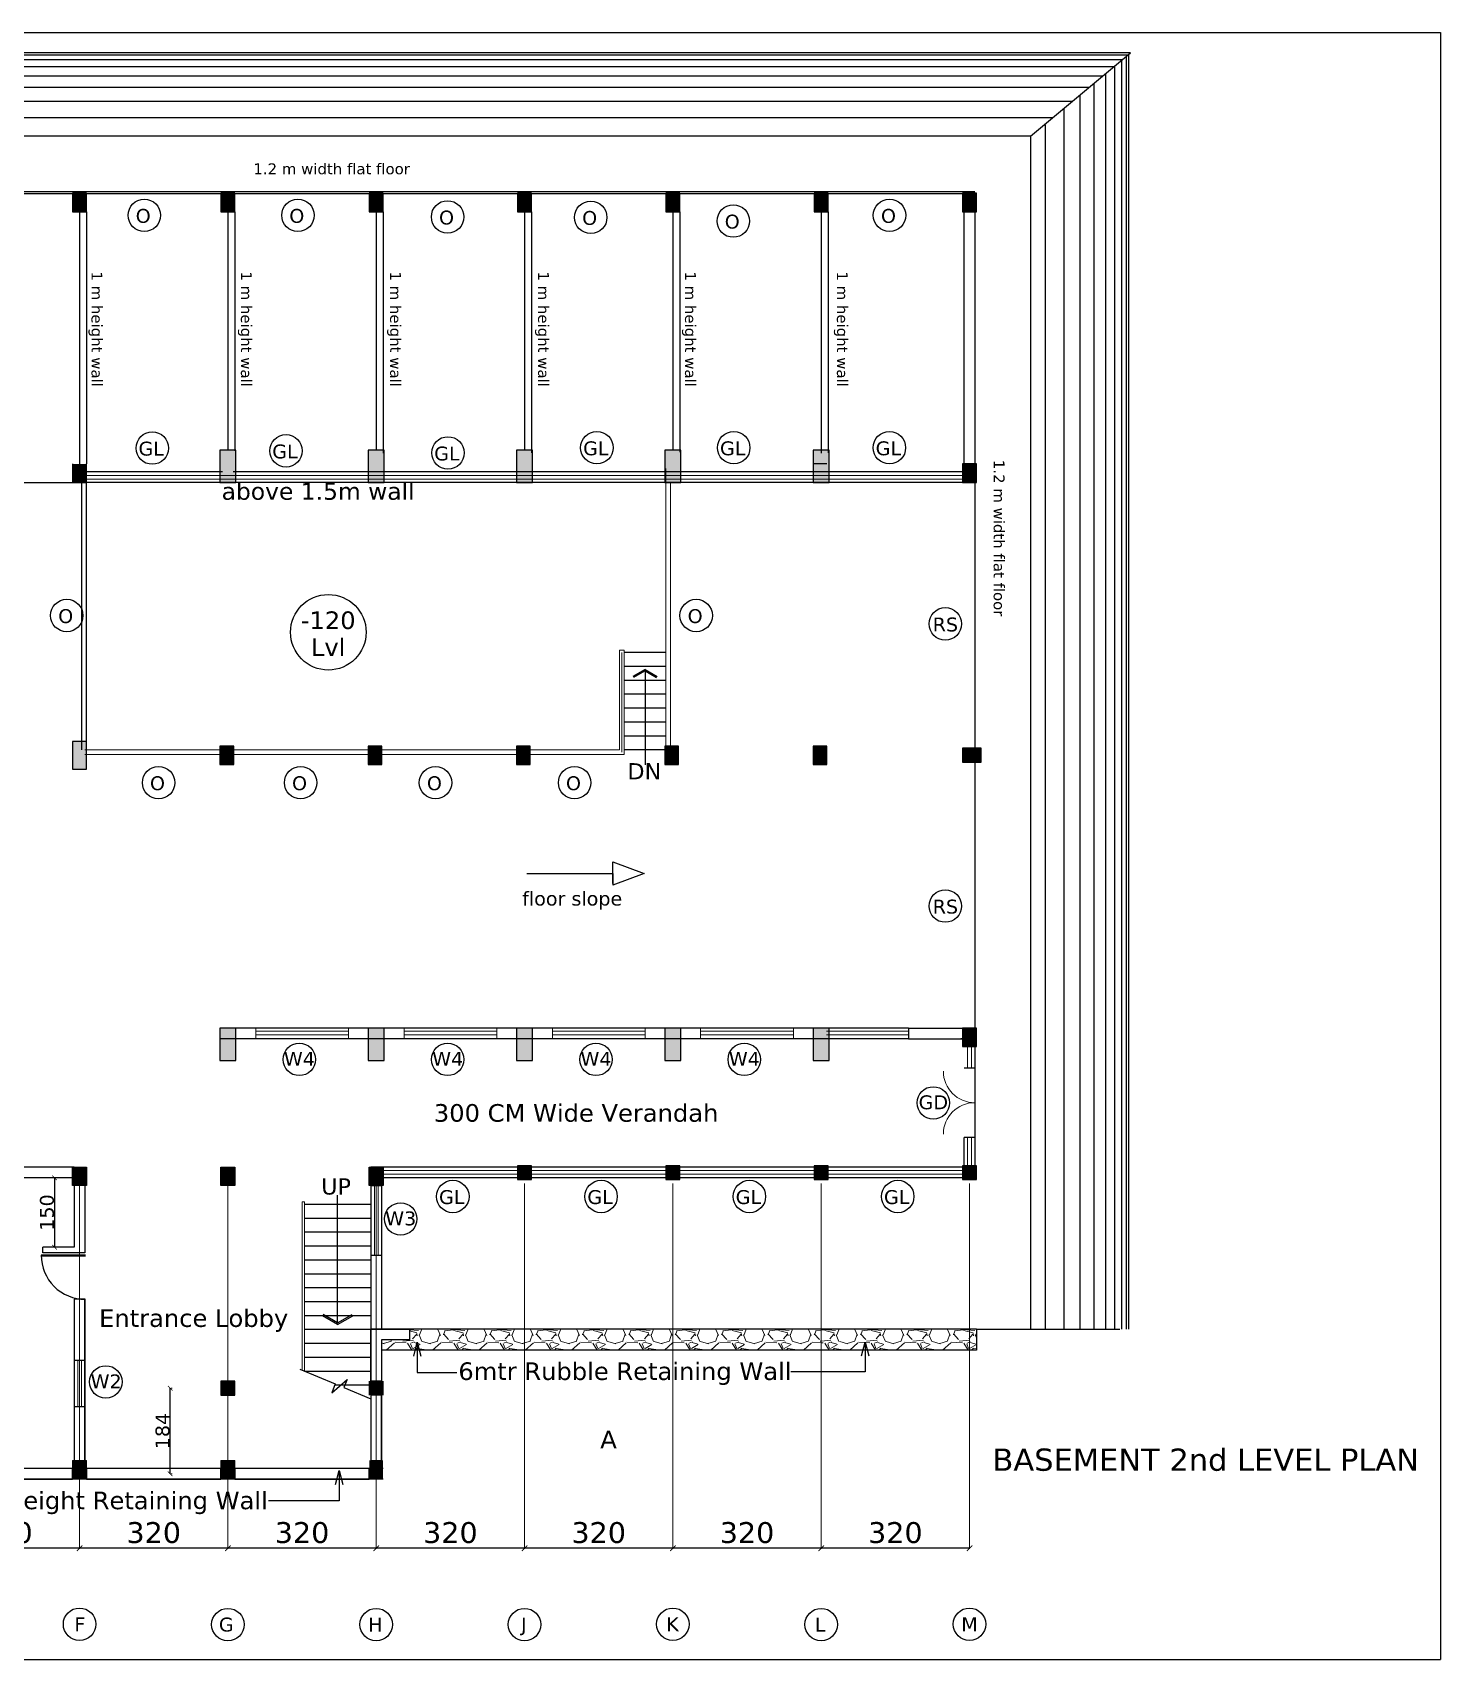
# Model space of a CAD drawing. Header units: millimetres. Extents: x 360755 to 379544, y -205643 to -201628.
# Drawn here: x 363326 to 366364, y -205439 to -201929 of the extents above; entities that cross this region are included whole.
import ezdxf
from ezdxf.enums import TextEntityAlignment as Align

# ---------------------------------------------------------------- set-up
doc = ezdxf.new("R2010")
doc.units = ezdxf.units.MM
doc.header["$LTSCALE"] = 2
doc.header["$MEASUREMENT"] = 0
doc.header["$PDMODE"] = 34
doc.linetypes.add('HIDDEN', pattern=[0.375, 0.25, -0.125])
for name, color, linetype in [('COLS', 2, 'Continuous'), ('door', 241, 'Continuous'), ('DOOR N WINDOWS', 15, 'Continuous'), ('p col', 103, 'Continuous'), ('p door', 23, 'Continuous'), ('p wall', 43, 'Continuous'), ('TEXT', 7, 'Continuous'), ('trees', 3, 'Continuous'), ('Wall', 43, 'Continuous')]:
    doc.layers.add(name, color=color, linetype=linetype)
doc.layers.add('h ra', color=223, linetype='Continuous', lineweight=9)
doc.layers.add('hatch', color=253, linetype='Continuous', lineweight=9)
doc.styles.add('ERNATFORDIM', font='verdana.ttf')
doc.styles.add('p1', font='verdana.ttf', dxfattribs={"height": 30})
doc.styles.add('S 40', font='verdana.ttf', dxfattribs={"height": 40})
doc.styles.add('S 45', font='verdana.ttf', dxfattribs={"height": 45})
doc.styles.add('ver25', font='verdana.ttf', dxfattribs={"height": 25})
doc.dimstyles.new('S 40', dxfattribs={"dimtxt": 35, "dimasz": 12, "dimexe": 1.25, "dimexo": 0.625, "dimgap": 10, "dimtad": 1, "dimdec": 0, "dimtxsty": 'S 40', "dimblk": 'ARCHTICK', "dimcen": 2.5, "dimclrd": 96, "dimclre": 128, "dimclrt": 96, "dimadec": 0, "dimazin": 0, "dimtfac": 1, "dimtdec": 0, "dimtmove": 1, "dimatfit": 3, "dimldrblk": 'OPEN30', "dimfxl": 1, "dimlwe": 5, "dimarcsym": 0})
doc.dimstyles.get("Standard").update_dxf_attribs({"dimtxt": 0.18, "dimasz": 0.18, "dimexe": 0.18, "dimexo": 0.0625, "dimgap": 0.09, "dimtad": 0, "dimtih": 1, "dimtoh": 1, "dimdec": 4, "dimzin": 0, "dimdsep": 46, "dimtxsty": 'Standard', "dimcen": 0.09, "dimadec": 0, "dimazin": 0, "dimtfac": 1, "dimtdec": 4, "dimtofl": 0, "dimtmove": 0, "dimatfit": 3, "dimfxl": 1, "dimtolj": 1, "dimtzin": 0, "dimarcsym": 0})
pattern_1 = [(228.0128, (-63244.0254, -47739.9775), (-799.99982322, -900.00013416), [13.4536, -1331.9088]), (184.9697, (-63253.0254, -47749.9775), (1200.00010515, 99.9991307), [23.0868, -2285.5925]), (132.5104, (-63276.0254, -47751.9775), (999.999071835, -1100.00086739), [16.2788, -1611.6032]), (267.2737, (-63315.0254, -47776.9775), (99.999601773, 2000.000029497), [21.0238, -2081.3558]), (292.8337, (-63316.0254, -47797.9775), (-500.000990544, 1199.99964118), [20.6155, -2040.9373]), (357.2737, (-63308.0254, -47816.9775), (-2000.000029497, 99.999601773), [21.0238, -2081.3558]), (37.6942, (-63287.0254, -47817.9775), (-1300.000734562, -999.999040516), [27.8029, -2752.4849]), (72.2553, (-63265.0254, -47800.9775), (700.00107627, 2199.999623124), [26.2488, -2598.6321]), (121.4296, (-63257.0254, -47775.9775), (-800.00082342, 1299.99950365), [21.095, -2088.4073]), (175.2364, (-63268.0254, -47757.9775), (1100.00009463, -99.99915327), [24.0832, -1180.0763]), (222.3974, (-63292.0254, -47755.9775), (-1200.000735107, -1099.999208201), [31.1448, -3083.3375]), (138.8141, (-63216.025, -47777.9775), (-700.00029468, 599.99973133), [10.6301, -1052.3844]), (171.4692, (-63224.0254, -47770.9775), (1299.99982848, -200.000791004), [20.2237, -2002.1511]), (225, (-63244.025, -47767.98), (-1e-14, -100.000031), [14.1421, -127.2792]), (203.1986, (-63251.025, -47755.978), (499.99997307, 200.00013253), [7.6158, -753.9615]), (291.8014, (-63258.025, -47758.978), (-99.99999105, 300.0000273), [10.7703, -527.7462]), (30.9638, (-63254.025, -47768.978), (299.9998022, 200.00024835), [17.4929, -565.6023]), (161.5651, (-63239.025, -47759.978), (200.0000435, -99.9998403), [12.6491, -303.5787]), (16.3895, (-63316.0254, -47758.9775), (1000.00021984, 299.99927098), [17.72, -1754.2845]), (70.3462, (-63299.0254, -47753.9775), (-399.99952474, -1100.00021356), [14.8661, -1471.7408]), (293.1986, (-63239.025, -47739.978), (-200.00013253, 499.99997307), [15.2315, -746.3458]), (343.6105, (-63233.0254, -47753.9775), (-1000.00021984, 299.99927098), [17.72, -1754.2845]), (339.444, (-63316.025, -47820.978), (-500.00018445, 199.99959964), [17.088, -837.3124]), (294.7751, (-63300.0254, -47826.9775), (-499.99921892, 1100.00034218), [14.3178, -1417.4643]), (66.8014, (-63238.025, -47839.978), (200.00013253, 499.99997307), [15.2315, -746.3458]), (17.354, (-63232.0254, -47825.9775), (-1300.00020191, -399.999450226), [16.7631, -1659.5424]), (69.444, (-63287.025, -47839.978), (-199.99959964, -500.00018445), [8.544, -845.8564]), (101.3099, (-63244.025, -47839.978), (-99.9997632, 400.0000752), [5.099, -504.8029]), (165.9638, (-63245.025, -47834.978), (300.0000546, -99.9998057), [20.6155, -391.695]), (186.009, (-63265.0254, -47829.9775), (999.99997509, 99.99993175), [19.105, -1891.3923]), (303.6901, (-63254.025, -47777.978), (-100.0001335, 199.9999558), [14.4222, -346.1329]), (353.1572, (-63246.0254, -47789.9775), (1699.999936548, -200.000799792), [25.1794, -2492.7563]), (60.9454, (-63221.025, -47792.978), (-400.00000272, -700.00003846), [10.2956, -1019.2674]), (90, (-63216.03, -47783.98), (-100, 100), [6, -94]), (120.2564, (-63267.0254, -47826.9775), (399.99948868, -700.00024559), [13.8924, -1375.352]), (48.0128, (-63274.0254, -47814.9775), (799.99982322, 900.00013416), [26.9072, -1318.4552]), (0, (-63256.03, -47794.98), (100, 100), [26, -74]), (325.3048, (-63230.0254, -47794.9775), (-999.9994259, 700.00086096), [15.8114, -1565.3274]), (254.0546, (-63217.025, -47803.978), (-99.99998893, -400.00001267), [14.5602, -713.4508]), (207.646, (-63221.0254, -47817.9775), (-1899.999580718, -1000.000771317), [23.7065, -2346.9474]), (175.4261, (-63242.0254, -47828.9775), (-1300.00005583, 99.999480116), [25.0799, -2482.9074])]

# ---------------------------------------------------------------- blocks, each defined once
blk = doc.blocks.new('_ArchTick')
at = {"layer": 'p col', "color": 0, "const_width": 0.15}
blk.add_lwpolyline([(-0.5, -0.5), (0.5, 0.5)], dxfattribs=at)
blk = doc.blocks.new('*D939')
at = {"layer": 'Defpoints', "color": 0}
for p in [(365027.9, -204411.8), (365347.9, -204411.8), (365027.9, -205199.2)]:
    blk.add_point(p, dxfattribs=at)
at = {"layer": 'Wall', "color": 128, "lineweight": 5}
for p, q in [((365027.9, -204412.5), (365027.9, -205200.4)), ((365347.9, -204412.5), (365347.9, -205200.4))]:
    blk.add_line(p, q, dxfattribs=at)
at = {"layer": 'Wall', "color": 96, "lineweight": -2}
blk.add_line((365347.9, -205199.2), (365027.9, -205199.2), dxfattribs=at)
at = {"layer": 'Wall', "color": 96, "lineweight": -2, "xscale": 12, "yscale": 12, "zscale": 12, "rotation": 180}
blk.add_blockref('_ArchTick', (365027.9, -205199.2), dxfattribs=at)
at = {"layer": 'Wall', "color": 96, "lineweight": -2, "xscale": 12, "yscale": 12, "zscale": 12}
blk.add_blockref('_ArchTick', (365347.9, -205199.2), dxfattribs=at)
at = {"layer": 'Wall', "color": 96, "insert": (365187.9, -205165.7), "char_height": 45, "attachment_point": 5, "style": 'S 45'}
blk.add_mtext('320', dxfattribs=at)
blk = doc.blocks.new('_Open30')
at = {"color": 0, "linetype": 'ByBlock', "lineweight": -2}
for p, q in [((-1, 0.27), (0, 0)), ((0, 0), (-1, -0.27)), ((0, 0), (-1, 0))]:
    blk.add_line(p, q, dxfattribs=at)
blk = doc.blocks.new('*D940')
at = {"layer": 'Defpoints', "color": 0}
for p in [(364707.9, -204411.8), (365027.9, -204411.8), (364707.9, -205199.2)]:
    blk.add_point(p, dxfattribs=at)
at = {"layer": 'Wall', "color": 128, "lineweight": 5}
for p, q in [((364707.9, -204412.5), (364707.9, -205200.4)), ((365027.9, -204412.5), (365027.9, -205200.4))]:
    blk.add_line(p, q, dxfattribs=at)
at = {"layer": 'Wall', "color": 96, "lineweight": -2}
blk.add_line((365027.9, -205199.2), (364707.9, -205199.2), dxfattribs=at)
at = {"layer": 'Wall', "color": 96, "lineweight": -2, "xscale": 12, "yscale": 12, "zscale": 12, "rotation": 180}
blk.add_blockref('_ArchTick', (364707.9, -205199.2), dxfattribs=at)
at = {"layer": 'Wall', "color": 96, "lineweight": -2, "xscale": 12, "yscale": 12, "zscale": 12}
blk.add_blockref('_ArchTick', (365027.9, -205199.2), dxfattribs=at)
at = {"layer": 'Wall', "color": 96, "insert": (364867.9, -205165.7), "char_height": 45, "attachment_point": 5, "style": 'S 45'}
blk.add_mtext('320', dxfattribs=at)
blk = doc.blocks.new('*D941')
at = {"layer": 'Defpoints', "color": 0}
for p in [(364387.9, -204411.8), (364707.9, -204411.8), (364387.9, -205199.2)]:
    blk.add_point(p, dxfattribs=at)
at = {"layer": 'Wall', "color": 128, "lineweight": 5}
for p, q in [((364387.9, -204412.5), (364387.9, -205200.4)), ((364707.9, -204412.5), (364707.9, -205200.4))]:
    blk.add_line(p, q, dxfattribs=at)
at = {"layer": 'Wall', "color": 96, "lineweight": -2}
blk.add_line((364707.9, -205199.2), (364387.9, -205199.2), dxfattribs=at)
at = {"layer": 'Wall', "color": 96, "lineweight": -2, "xscale": 12, "yscale": 12, "zscale": 12, "rotation": 180}
blk.add_blockref('_ArchTick', (364387.9, -205199.2), dxfattribs=at)
at = {"layer": 'Wall', "color": 96, "lineweight": -2, "xscale": 12, "yscale": 12, "zscale": 12}
blk.add_blockref('_ArchTick', (364707.9, -205199.2), dxfattribs=at)
at = {"layer": 'Wall', "color": 96, "insert": (364547.9, -205165.7), "char_height": 45, "attachment_point": 5, "style": 'S 45'}
blk.add_mtext('320', dxfattribs=at)
blk = doc.blocks.new('*D942')
at = {"layer": 'Defpoints', "color": 0}
for p in [(364067.9, -204411.8), (364387.9, -204411.8), (364067.9, -205199.2)]:
    blk.add_point(p, dxfattribs=at)
at = {"layer": 'Wall', "color": 128, "lineweight": 5}
for p, q in [((364067.9, -204412.5), (364067.9, -205200.4)), ((364387.9, -204412.5), (364387.9, -205200.4))]:
    blk.add_line(p, q, dxfattribs=at)
at = {"layer": 'Wall', "color": 96, "lineweight": -2}
blk.add_line((364387.9, -205199.2), (364067.9, -205199.2), dxfattribs=at)
at = {"layer": 'Wall', "color": 96, "lineweight": -2, "xscale": 12, "yscale": 12, "zscale": 12, "rotation": 180}
blk.add_blockref('_ArchTick', (364067.9, -205199.2), dxfattribs=at)
at = {"layer": 'Wall', "color": 96, "lineweight": -2, "xscale": 12, "yscale": 12, "zscale": 12}
blk.add_blockref('_ArchTick', (364387.9, -205199.2), dxfattribs=at)
at = {"layer": 'Wall', "color": 96, "insert": (364227.9, -205165.7), "char_height": 45, "attachment_point": 5, "style": 'S 45'}
blk.add_mtext('320', dxfattribs=at)
blk = doc.blocks.new('*D943')
at = {"layer": 'Defpoints', "color": 0}
for p in [(363747.9, -204411.8), (364067.9, -204411.8), (363747.9, -205199.2)]:
    blk.add_point(p, dxfattribs=at)
at = {"layer": 'Wall', "color": 128, "lineweight": 5}
for p, q in [((363747.9, -204412.5), (363747.9, -205200.4)), ((364067.9, -204412.5), (364067.9, -205200.4))]:
    blk.add_line(p, q, dxfattribs=at)
at = {"layer": 'Wall', "color": 96, "lineweight": -2}
blk.add_line((364067.9, -205199.2), (363747.9, -205199.2), dxfattribs=at)
at = {"layer": 'Wall', "color": 96, "lineweight": -2, "xscale": 12, "yscale": 12, "zscale": 12, "rotation": 180}
blk.add_blockref('_ArchTick', (363747.9, -205199.2), dxfattribs=at)
at = {"layer": 'Wall', "color": 96, "lineweight": -2, "xscale": 12, "yscale": 12, "zscale": 12}
blk.add_blockref('_ArchTick', (364067.9, -205199.2), dxfattribs=at)
at = {"layer": 'Wall', "color": 96, "insert": (363907.9, -205165.7), "char_height": 45, "attachment_point": 5, "style": 'S 45'}
blk.add_mtext('320', dxfattribs=at)
blk = doc.blocks.new('*D944')
at = {"layer": 'Defpoints', "color": 0}
for p in [(363427.9, -204411.8), (363747.9, -204411.8), (363427.9, -205199.2)]:
    blk.add_point(p, dxfattribs=at)
at = {"layer": 'Wall', "color": 128, "lineweight": 5}
for p, q in [((363427.9, -204412.5), (363427.9, -205200.4)), ((363747.9, -204412.5), (363747.9, -205200.4))]:
    blk.add_line(p, q, dxfattribs=at)
at = {"layer": 'Wall', "color": 96, "lineweight": -2}
blk.add_line((363747.9, -205199.2), (363427.9, -205199.2), dxfattribs=at)
at = {"layer": 'Wall', "color": 96, "lineweight": -2, "xscale": 12, "yscale": 12, "zscale": 12, "rotation": 180}
blk.add_blockref('_ArchTick', (363427.9, -205199.2), dxfattribs=at)
at = {"layer": 'Wall', "color": 96, "lineweight": -2, "xscale": 12, "yscale": 12, "zscale": 12}
blk.add_blockref('_ArchTick', (363747.9, -205199.2), dxfattribs=at)
at = {"layer": 'Wall', "color": 96, "insert": (363587.9, -205165.7), "char_height": 45, "attachment_point": 5, "style": 'S 45'}
blk.add_mtext('320', dxfattribs=at)
blk = doc.blocks.new('*D945')
at = {"layer": 'Defpoints', "color": 0}
for p in [(363107.9, -204399.8), (363427.9, -204411.8), (363107.9, -205199.2)]:
    blk.add_point(p, dxfattribs=at)
at = {"layer": 'Wall', "color": 128, "lineweight": 5}
for p, q in [((363107.9, -204400.5), (363107.9, -205200.4)), ((363427.9, -204412.5), (363427.9, -205200.4))]:
    blk.add_line(p, q, dxfattribs=at)
at = {"layer": 'Wall', "color": 96, "lineweight": -2}
blk.add_line((363427.9, -205199.2), (363107.9, -205199.2), dxfattribs=at)
at = {"layer": 'Wall', "color": 96, "lineweight": -2, "xscale": 12, "yscale": 12, "zscale": 12, "rotation": 180}
blk.add_blockref('_ArchTick', (363107.9, -205199.2), dxfattribs=at)
at = {"layer": 'Wall', "color": 96, "lineweight": -2, "xscale": 12, "yscale": 12, "zscale": 12}
blk.add_blockref('_ArchTick', (363427.9, -205199.2), dxfattribs=at)
at = {"layer": 'Wall', "color": 96, "insert": (363267.9, -205165.7), "char_height": 45, "attachment_point": 5, "style": 'S 45'}
blk.add_mtext('320', dxfattribs=at)
blk = doc.blocks.new('*D951')
at = {"layer": 'Defpoints', "color": 0}
for p in [(363623.4, -204854), (363701.8, -204854), (363701.8, -205038.3)]:
    blk.add_point(p, dxfattribs=at)
at = {"layer": 'p wall', "color": 128, "linetype": 'HIDDEN', "lineweight": 5}
for p, q in [((363627.4, -204854), (363622.1, -204854)), ((363627.4, -205038.3), (363622.1, -205038.3))]:
    blk.add_line(p, q, dxfattribs=at)
at = {"layer": 'p wall', "color": 96, "lineweight": -2}
blk.add_line((363623.4, -205038.3), (363623.4, -204854), dxfattribs=at)
at = {"layer": 'p wall', "color": 96, "lineweight": -2, "xscale": 10, "yscale": 10, "zscale": 10}
for p, rotation in [((363623.4, -204854), 90), ((363623.4, -205038.3), 270)]:
    blk.add_blockref('_ArchTick', p, dxfattribs=dict(at, rotation=rotation))
at = {"layer": 'p wall', "color": 96, "insert": (363607.1, -204946.2), "char_height": 30, "attachment_point": 5, "rotation": 90, "style": 'p1'}
blk.add_mtext('184', dxfattribs=at)
blk = doc.blocks.new('*D952')
at = {"layer": 'Defpoints', "color": 0}
for p in [(363393.4, -204399.8), (363374, -204549.8), (363393.4, -204549.8)]:
    blk.add_point(p, dxfattribs=at)
at = {"layer": 'p wall', "color": 128, "linetype": 'HIDDEN', "lineweight": 5}
for p, q in [((363378, -204399.8), (363372.7, -204399.8)), ((363378, -204549.8), (363372.7, -204549.8))]:
    blk.add_line(p, q, dxfattribs=at)
at = {"layer": 'p wall', "color": 96, "lineweight": -2}
blk.add_line((363374, -204399.8), (363374, -204549.8), dxfattribs=at)
at = {"layer": 'p wall', "color": 96, "lineweight": -2, "xscale": 10, "yscale": 10, "zscale": 10}
for p, rotation in [((363374, -204399.8), 90), ((363374, -204549.8), 270)]:
    blk.add_blockref('_ArchTick', p, dxfattribs=dict(at, rotation=rotation))
at = {"layer": 'p wall', "color": 96, "insert": (363357.7, -204474.8), "char_height": 30, "attachment_point": 5, "rotation": 90, "style": 'p1'}
blk.add_mtext('150', dxfattribs=at)

msp = doc.modelspace()

# ---------------------------------------------------------------- hatches: boundary and pattern name
at = {"layer": 'hatch', "linetype": 'Continuous'}
for points in [[(363442.9, -202315.8), (363412.9, -202315.8), (363412.9, -202275.8), (363442.9, -202275.8)], [(363762.9, -202315.8), (363732.9, -202315.8), (363732.9, -202275.8), (363762.9, -202275.8)], [(364082.9, -202315.8), (364052.9, -202315.8), (364052.9, -202275.8), (364082.9, -202275.8)], [(364402.9, -202315.8), (364372.9, -202315.8), (364372.9, -202275.8), (364402.9, -202275.8)], [(364722.9, -202315.8), (364692.9, -202315.8), (364692.9, -202275.8), (364722.9, -202275.8)], [(365042.9, -202315.8), (365012.9, -202315.8), (365012.9, -202275.8), (365042.9, -202275.8)], [(365362.9, -202315.8), (365332.9, -202315.8), (365332.9, -202275.8), (365362.9, -202275.8)], [(363765.4, -202899.8), (363730.4, -202899.8), (363730.4, -202829.8), (363765.4, -202829.8)], [(364085.4, -202899.8), (364050.4, -202899.8), (364050.4, -202829.8), (364085.4, -202829.8)], [(364405.4, -202899.8), (364370.4, -202899.8), (364370.4, -202829.8), (364405.4, -202829.8)], [(364725.4, -202899.8), (364690.4, -202899.8), (364690.4, -202829.8), (364725.4, -202829.8)], [(365045.4, -202899.8), (365010.4, -202899.8), (365010.4, -202829.8), (365045.4, -202829.8)], [(363442.9, -202899.8), (363412.9, -202899.8), (363412.9, -202859.8), (363442.9, -202859.8)], [(365362.9, -202899.8), (365332.9, -202899.8), (365332.9, -202859.8), (365362.9, -202859.8)], [(363442.9, -203518.3), (363412.9, -203518.3), (363412.9, -203458.3), (363442.9, -203458.3)], [(363760.4, -203508.3), (363730.4, -203508.3), (363730.4, -203468.3), (363760.4, -203468.3)], [(364080.4, -203508.3), (364050.4, -203508.3), (364050.4, -203468.3), (364080.4, -203468.3)], [(364400.4, -203508.3), (364370.4, -203508.3), (364370.4, -203468.3), (364400.4, -203468.3)], [(364720.4, -203508.3), (364690.4, -203508.3), (364690.4, -203468.3), (364720.4, -203468.3)], [(365040.4, -203508.3), (365010.4, -203508.3), (365010.4, -203468.3), (365040.4, -203468.3)], [(365332.9, -203502.8), (365332.9, -203472.8), (365372.9, -203472.8), (365372.9, -203502.8)], [(363765.4, -204146.8), (363730.4, -204146.8), (363730.4, -204076.8), (363765.4, -204076.8)], [(364085.4, -204146.8), (364050.4, -204146.8), (364050.4, -204076.8), (364085.4, -204076.8)], [(364405.4, -204146.8), (364370.4, -204146.8), (364370.4, -204076.8), (364405.4, -204076.8)], [(364725.4, -204146.8), (364690.4, -204146.8), (364690.4, -204076.8), (364725.4, -204076.8)], [(365045.4, -204146.8), (365010.4, -204146.8), (365010.4, -204076.8), (365045.4, -204076.8)], [(365362.9, -204116.8), (365332.9, -204116.8), (365332.9, -204076.8), (365362.9, -204076.8)], [(363442.9, -204416.8), (363412.9, -204416.8), (363412.9, -204376.8), (363442.9, -204376.8)], [(363762.9, -204416.8), (363732.9, -204416.8), (363732.9, -204376.8), (363762.9, -204376.8)], [(364082.9, -204416.8), (364052.9, -204416.8), (364052.9, -204376.8), (364082.9, -204376.8)], [(364402.9, -204403.8), (364372.9, -204403.8), (364372.9, -204373.8), (364402.9, -204373.8)], [(364722.9, -204403.8), (364692.9, -204403.8), (364692.9, -204373.8), (364722.9, -204373.8)], [(365042.9, -204403.8), (365012.9, -204403.8), (365012.9, -204373.8), (365042.9, -204373.8)], [(365362.9, -204403.8), (365332.9, -204403.8), (365332.9, -204373.8), (365362.9, -204373.8)], [(363762.9, -204869), (363732.9, -204869), (363732.9, -204839), (363762.9, -204839)], [(364082.9, -204868.8), (364052.9, -204868.8), (364052.9, -204838.8), (364082.9, -204838.8)], [(363442.9, -205049.8), (363412.9, -205049.8), (363412.9, -205009.8), (363442.9, -205009.8)], [(363762.9, -205049.8), (363732.9, -205049.8), (363732.9, -205009.8), (363762.9, -205009.8)], [(364082.9, -205049.8), (364052.9, -205049.8), (364052.9, -205009.8), (364082.9, -205009.8)]]:
    msp.add_hatch(color=7, dxfattribs=at).paths.add_polyline_path(points)
at = {"layer": 'p wall', "lineweight": 9}
h = msp.add_hatch(dxfattribs=at)
h.set_pattern_fill('GRAVEL', scale=100, style=0)
h.set_pattern_definition(pattern_1)
h.paths.add_polyline_path([(364387.9, -204726.8), (364139.4, -204726.8), (364139.4, -204749.8), (364079.4, -204749.8), (364079.4, -204771.8), (364387.9, -204771.8)])
h = msp.add_hatch(dxfattribs=at)
h.set_pattern_fill('GRAVEL', scale=100, style=0)
h.set_pattern_definition(pattern_1)
h.paths.add_polyline_path([(364707.9, -204726.8), (364387.9, -204726.8), (364387.9, -204771.8), (364707.9, -204771.8)])
h = msp.add_hatch(dxfattribs=at)
h.set_pattern_fill('GRAVEL', scale=100, style=0)
h.set_pattern_definition(pattern_1)
h.paths.add_polyline_path([(365027.9, -204726.8), (364707.9, -204726.8), (364707.9, -204771.8), (365027.9, -204771.8)])
h = msp.add_hatch(dxfattribs=at)
h.set_pattern_fill('GRAVEL', scale=100, style=0)
h.set_pattern_definition(pattern_1)
h.paths.add_polyline_path([(365362.9, -204726.8), (365027.9, -204726.8), (365027.9, -204771.8), (365362.9, -204771.8)])

# ---------------------------------------------------------------- linework, layer by layer
at = {"color": 7, "linetype": 'Continuous'}
for p, q in [((365695.5, -201972.8), (361816.4, -201972.8)), ((365689.6, -201977.8), (361816.4, -201977.8)), ((365677.8, -201987.8), (361816.4, -201987.8)), ((365660.1, -202002.8), (361816.4, -202002.8)), ((365661.8, -204726.8), (365661.8, -202001.3)), ((365676.8, -204726.8), (365676.8, -201988.6)), ((365686.8, -204726.8), (365686.8, -201980.2)), ((365691.8, -204726.8), (365691.8, -201975.9)), ((365636.5, -202022.8), (361816.4, -202022.8)), ((365616.8, -204726.8), (365616.8, -202039.4)), ((365641.8, -204726.8), (365641.8, -202018.3)), ((365606.9, -202047.8), (361816.4, -202047.8)), ((365569.4, -202077.8), (361816.4, -202077.8)), ((365586.8, -204726.8), (365586.8, -202064.9)), ((365527.4, -202112.8), (361816.4, -202112.8)), ((365551.8, -204726.8), (365551.8, -202094.5)), ((365511.8, -204726.8), (365511.8, -202128.4)), ((365359.4, -202152.8), (361816.4, -202152.8)), ((365479.4, -202152.8), (361816.4, -202152.8)), ((365359.4, -202272.8), (361816.4, -202272.8))]:
    msp.add_line(p, q, dxfattribs=at)
at = {"color": 7}
for p, q in [((364691.4, -204099.8), (364689.4, -204099.8)), ((360755.4, -205439.1), (366364, -205439.1))]:
    msp.add_line(p, q, dxfattribs=at)
msp.add_lwpolyline([(360755.4, -205439.1), (360755.4, -201929), (366364, -201929), (366364, -205439.1)], dxfattribs=at)
at = {"layer": 'COLS', "color": 7, "linetype": 'Continuous'}
for p, q in [((363442.9, -202275.8), (363412.9, -202275.8)), ((363412.9, -202275.8), (363412.9, -202315.8)), ((363442.9, -202315.8), (363442.9, -202275.8)), ((363762.9, -202275.8), (363732.9, -202275.8)), ((363732.9, -202275.8), (363732.9, -202315.8)), ((363762.9, -202315.8), (363762.9, -202275.8)), ((364082.9, -202275.8), (364052.9, -202275.8)), ((364052.9, -202275.8), (364052.9, -202315.8)), ((364082.9, -202315.8), (364082.9, -202275.8)), ((364402.9, -202275.8), (364372.9, -202275.8)), ((364372.9, -202275.8), (364372.9, -202315.8)), ((364402.9, -202315.8), (364402.9, -202275.8)), ((364722.9, -202275.8), (364692.9, -202275.8)), ((364692.9, -202275.8), (364692.9, -202315.8)), ((364722.9, -202315.8), (364722.9, -202275.8)), ((365042.9, -202275.8), (365012.9, -202275.8)), ((365012.9, -202275.8), (365012.9, -202315.8)), ((365042.9, -202315.8), (365042.9, -202275.8)), ((365362.9, -202275.8), (365332.9, -202275.8)), ((365332.9, -202275.8), (365332.9, -202315.8)), ((365362.9, -202315.8), (365362.9, -202275.8)), ((363412.9, -202315.8), (363442.9, -202315.8)), ((363732.9, -202315.8), (363762.9, -202315.8)), ((364052.9, -202315.8), (364082.9, -202315.8)), ((364372.9, -202315.8), (364402.9, -202315.8)), ((364692.9, -202315.8), (364722.9, -202315.8)), ((365012.9, -202315.8), (365042.9, -202315.8)), ((365332.9, -202315.8), (365362.9, -202315.8)), ((363765.4, -202829.8), (363730.4, -202829.8)), ((363730.4, -202829.8), (363730.4, -202899.8)), ((363765.4, -202899.8), (363765.4, -202829.8)), ((364085.4, -202829.8), (364050.4, -202829.8)), ((364050.4, -202829.8), (364050.4, -202899.8)), ((364085.4, -202899.8), (364085.4, -202829.8)), ((364405.4, -202829.8), (364370.4, -202829.8)), ((364370.4, -202829.8), (364370.4, -202899.8)), ((364405.4, -202899.8), (364405.4, -202829.8)), ((364725.4, -202829.8), (364690.4, -202829.8)), ((364690.4, -202829.8), (364690.4, -202899.8)), ((364725.4, -202899.8), (364725.4, -202829.8)), ((365045.4, -202829.8), (365010.4, -202829.8)), ((365010.4, -202829.8), (365010.4, -202899.8)), ((365045.4, -202899.8), (365045.4, -202829.8)), ((363412.9, -202859.8), (363412.9, -202899.8)), ((363442.9, -202899.8), (363442.9, -202859.8)), ((365040.4, -202859.8), (365010.4, -202859.8)), ((365362.9, -202859.8), (365332.9, -202859.8)), ((365332.9, -202859.8), (365332.9, -202899.8)), ((365362.9, -202899.8), (365362.9, -202859.8)), ((363412.9, -202899.8), (363442.9, -202899.8)), ((365359.4, -202899.8), (363439.4, -202899.8)), ((363730.4, -202899.8), (363765.4, -202899.8)), ((364050.4, -202899.8), (364085.4, -202899.8)), ((364370.4, -202899.8), (364405.4, -202899.8)), ((364690.4, -202899.8), (364725.4, -202899.8)), ((365359.4, -202899.8), (365010.4, -202899.8)), ((365010.4, -202899.8), (365045.4, -202899.8)), ((365332.9, -202899.8), (365362.9, -202899.8)), ((363442.9, -203458.3), (363412.9, -203458.3)), ((363412.9, -203458.3), (363412.9, -203518.3)), ((363442.9, -203518.3), (363442.9, -203458.3)), ((363760.4, -203468.3), (363730.4, -203468.3)), ((363730.4, -203468.3), (363730.4, -203508.3)), ((363760.4, -203508.3), (363760.4, -203468.3)), ((364080.4, -203468.3), (364050.4, -203468.3)), ((364050.4, -203468.3), (364050.4, -203508.3)), ((364080.4, -203508.3), (364080.4, -203468.3)), ((364400.4, -203468.3), (364370.4, -203468.3)), ((364370.4, -203468.3), (364370.4, -203508.3)), ((364400.4, -203508.3), (364400.4, -203468.3)), ((364720.4, -203468.3), (364690.4, -203468.3)), ((364690.4, -203468.3), (364690.4, -203508.3)), ((364692.9, -203468.3), (364692.9, -203508.3)), ((364720.4, -203508.3), (364720.4, -203468.3)), ((365040.4, -203468.3), (365010.4, -203468.3)), ((365010.4, -203468.3), (365010.4, -203508.3)), ((365040.4, -203508.3), (365040.4, -203468.3)), ((365332.9, -203472.8), (365332.9, -203502.8)), ((365372.9, -203472.8), (365332.9, -203472.8)), ((365372.9, -203502.8), (365372.9, -203472.8)), ((363412.9, -203518.3), (363442.9, -203518.3)), ((363730.4, -203508.3), (363760.4, -203508.3)), ((364050.4, -203508.3), (364080.4, -203508.3)), ((364370.4, -203508.3), (364400.4, -203508.3)), ((364690.4, -203508.3), (364720.4, -203508.3)), ((365010.4, -203508.3), (365040.4, -203508.3)), ((365332.9, -203502.8), (365372.9, -203502.8)), ((363765.4, -204076.8), (363730.4, -204076.8)), ((363730.4, -204076.8), (363730.4, -204146.8)), ((363765.4, -204146.8), (363765.4, -204076.8)), ((364085.4, -204076.8), (364050.4, -204076.8)), ((364050.4, -204076.8), (364050.4, -204146.8)), ((364085.4, -204146.8), (364085.4, -204076.8)), ((364405.4, -204076.8), (364370.4, -204076.8)), ((364370.4, -204076.8), (364370.4, -204146.8)), ((364405.4, -204146.8), (364405.4, -204076.8)), ((364725.4, -204076.8), (364690.4, -204076.8)), ((364690.4, -204076.8), (364690.4, -204146.8)), ((364725.4, -204146.8), (364725.4, -204076.8)), ((365045.4, -204076.8), (365010.4, -204076.8)), ((365010.4, -204076.8), (365010.4, -204146.8)), ((365045.4, -204146.8), (365045.4, -204076.8)), ((365362.9, -204076.8), (365332.9, -204076.8)), ((365332.9, -204076.8), (365332.9, -204116.8)), ((365362.9, -204116.8), (365362.9, -204076.8)), ((363730.4, -204146.8), (363765.4, -204146.8)), ((364050.4, -204146.8), (364085.4, -204146.8)), ((364370.4, -204146.8), (364405.4, -204146.8)), ((364690.4, -204146.8), (364725.4, -204146.8)), ((365010.4, -204146.8), (365045.4, -204146.8)), ((365332.9, -204116.8), (365362.9, -204116.8)), ((364402.9, -204373.8), (364372.9, -204373.8)), ((364372.9, -204373.8), (364372.9, -204403.8)), ((364402.9, -204403.8), (364402.9, -204373.8)), ((364722.9, -204373.8), (364692.9, -204373.8)), ((364692.9, -204373.8), (364692.9, -204403.8)), ((364722.9, -204403.8), (364722.9, -204373.8)), ((365042.9, -204373.8), (365012.9, -204373.8)), ((365012.9, -204373.8), (365012.9, -204403.8)), ((365042.9, -204403.8), (365042.9, -204373.8)), ((365362.9, -204373.8), (365332.9, -204373.8)), ((365332.9, -204373.8), (365332.9, -204403.8)), ((365362.9, -204403.8), (365362.9, -204373.8)), ((364372.9, -204403.8), (364402.9, -204403.8)), ((364692.9, -204403.8), (364722.9, -204403.8)), ((365012.9, -204403.8), (365042.9, -204403.8)), ((365332.9, -204403.8), (365362.9, -204403.8)), ((363762.9, -204839), (363732.9, -204839)), ((363732.9, -204839), (363732.9, -204869)), ((363762.9, -204869), (363762.9, -204839)), ((364052.9, -204838.8), (364052.9, -204868.8)), ((364082.9, -204868.8), (364082.9, -204838.8)), ((363732.9, -204869), (363762.9, -204869))]:
    msp.add_line(p, q, dxfattribs=at)
at = {"layer": 'door', "color": 7, "lineweight": 18}
for centre, start, end in [((365359.4, -204170), 180, 270), ((365359.4, -204305.7), 90, 180)]:
    msp.add_arc(centre, 67.9, start, end, dxfattribs=at)
at = {"layer": 'DOOR N WINDOWS', "color": 7, "ltscale": 8}
for p, q in [((365331.4, -204099.8), (365329.4, -204099.8)), ((363440.4, -204566.8), (363345.4, -204566.8)), ((363440.4, -204568.8), (363345.4, -204568.8)), ((363439.4, -204561.8), (363348.9, -204561.8))]:
    msp.add_line(p, q, dxfattribs=at)
msp.add_arc((363439.4, -204567.8), 94, 179.3905, 270.6095, dxfattribs=at)
at = {"layer": 'h ra', "color": 7, "linetype": 'Continuous'}
for p, q in [((364692.9, -203476.8), (364692.9, -202869.7)), ((364702.9, -203468.3), (364702.9, -202899.8)), ((364602.9, -203261.8), (364592.9, -203261.8)), ((364592.9, -203476.8), (364592.9, -203261.8)), ((364597.9, -203481.8), (364597.9, -203266.8)), ((364602.9, -203486.8), (364602.9, -203261.8)), ((364592.9, -203476.8), (363439.4, -203476.8)), ((364602.9, -203486.8), (363439.4, -203486.8)), ((363907.9, -204451.8), (363912.9, -204451.8)), ((363907.9, -204814.7), (363907.9, -204451.8)), ((363912.9, -204816.8), (363912.9, -204451.8))]:
    msp.add_line(p, q, dxfattribs=at)
at = {"layer": 'hatch', "color": 7, "linetype": 'Continuous'}
for points in [[(363442.9, -205049.8), (363412.9, -205049.8), (363412.9, -205009.8), (363442.9, -205009.8)], [(363762.9, -205049.8), (363732.9, -205049.8), (363732.9, -205009.8), (363762.9, -205009.8)]]:
    msp.add_lwpolyline(points, close=True, dxfattribs=at)
at = {"layer": 'p door', "color": 7, "lineweight": 15}
for p, q in [((365359.4, -202884.3), (363416.4, -202884.3)), ((364327.9, -202884.3), (363416.4, -202884.3)), ((364007.9, -202884.3), (363416.4, -202884.3)), ((363687.9, -202884.3), (363416.4, -202884.3)), ((363442.9, -202884.8), (363439.4, -202884.8)), ((365359.4, -202892.3), (363416.4, -202892.3)), ((364327.9, -202892.3), (363416.4, -202892.3)), ((364007.9, -202892.3), (363416.4, -202892.3)), ((363687.9, -202892.3), (363416.4, -202892.3)), ((363807.9, -204076.3), (363807.9, -204099.3)), ((364007.9, -204076.3), (364007.9, -204099.3)), ((364127.9, -204076.3), (364127.9, -204099.3)), ((364327.9, -204076.3), (364327.9, -204099.3)), ((364447.9, -204076.3), (364447.9, -204099.3)), ((364647.9, -204076.3), (364647.9, -204099.3)), ((364767.9, -204075.8), (364767.9, -204098.8)), ((364967.9, -204075.8), (364967.9, -204098.8)), ((364007.9, -204083.8), (363807.9, -204083.8)), ((364007.9, -204091.8), (363807.9, -204091.8)), ((364327.9, -204083.8), (364127.9, -204083.8)), ((364327.9, -204091.8), (364127.9, -204091.8)), ((364647.9, -204083.8), (364447.9, -204083.8)), ((364647.9, -204091.8), (364447.9, -204091.8)), ((364967.9, -204083.3), (364767.9, -204083.3)), ((364967.9, -204091.3), (364767.9, -204091.3)), ((365216.4, -204083.8), (365039.4, -204083.8)), ((365216.4, -204091.8), (365039.4, -204091.8)), ((365343.9, -204163.3), (365343.9, -204116.8)), ((365351.9, -204163.3), (365351.9, -204116.8)), ((365343.9, -204313.3), (365343.9, -204376.8)), ((365351.9, -204313.3), (365351.9, -204376.8)), ((364376.4, -204384.3), (364079.4, -204384.3)), ((364376.4, -204392.3), (364079.4, -204392.3)), ((365016.4, -204384.3), (364399.4, -204384.3)), ((365016.4, -204392.3), (364399.4, -204392.3)), ((365336.4, -204384.3), (365039.4, -204384.3)), ((365336.4, -204392.3), (365039.4, -204392.3)), ((364063.9, -204566.8), (364063.9, -204416.8)), ((364071.9, -204566.8), (364071.9, -204416.8)), ((363423.9, -204894.3), (363423.9, -204794.3)), ((363431.9, -204894.3), (363431.9, -204794.3))]:
    msp.add_line(p, q, dxfattribs=at)
at = {"layer": 'p wall', "color": 7}
for p, q in [((365479.4, -202152.8), (365695.5, -201972.8)), ((363736.4, -202275.8), (363732.9, -202275.8)), ((365362.9, -202275.8), (365359.4, -202275.8)), ((363427.9, -202315.8), (363427.9, -202899.8)), ((363442.9, -202315.8), (363442.9, -202859.8)), ((363747.9, -202315.8), (363747.9, -202829.8)), ((363762.9, -202315.8), (363762.9, -202831.5)), ((364067.9, -202315.8), (364067.9, -202829.8)), ((364082.9, -202315.8), (364082.9, -202836.2)), ((364387.9, -202315.8), (364387.9, -202829.8)), ((364402.9, -202315.8), (364402.9, -202836)), ((364707.9, -202315.8), (364707.9, -202829.8)), ((364722.9, -202315.8), (364722.9, -202834.3)), ((365027.9, -202315.8), (365027.9, -202836.3)), ((365042.9, -202315.8), (365042.9, -202835.9)), ((363122.9, -202899.8), (363416.4, -202899.8)), ((363432.9, -203476.8), (363432.9, -202899.8)), ((363442.9, -203476.8), (363442.9, -202899.8)), ((364578.5, -203743.4), (364578.5, -203718.4)), ((364578.5, -203718.4), (364645.8, -203743.4)), ((364393.1, -203743.4), (364578.5, -203743.4)), ((364645.8, -203743.4), (364578.5, -203768.4)), ((364578.5, -203764.9), (364578.5, -203743.4)), ((364578.5, -203743.4), (364578.5, -203768.4)), ((363730.4, -204076.8), (363730.4, -204146.8)), ((364056.4, -204416.8), (364079.4, -204416.8)), ((364056.4, -204566.9), (364079.4, -204566.9)), ((365362.9, -204726.8), (365362.9, -204771.8)), ((365362.9, -204726.8), (365671.9, -204726.8))]:
    msp.add_line(p, q, dxfattribs=at)
at = {"layer": 'p wall', "color": 7, "linetype": 'Continuous'}
for p, q in [((365479.3, -202172.8), (365479.3, -204726.8)), ((365479.4, -202152.8), (365479.4, -204399.8)), ((365359.4, -202276.8), (361816.4, -202276.8)), ((365359.4, -202276.8), (365359.4, -204399.8)), ((363736.4, -202876.8), (363439.4, -202876.8)), ((365362.9, -202876.8), (363759.4, -202876.8)), ((365359.4, -202876.8), (365359.4, -204399.8)), ((364692.9, -203266.8), (364602.9, -203266.8)), ((364692.9, -203296.8), (364602.9, -203296.8)), ((364647.9, -203303.2), (364621.9, -203318.2)), ((364647.9, -203305.9), (364623.1, -203320.2)), ((364647.9, -203303.2), (364673.8, -203318.2)), ((364647.9, -203305.9), (364672.7, -203320.2)), ((364647.9, -203305.9), (364647.9, -203509.2)), ((364692.9, -203326.8), (364602.9, -203326.8)), ((364692.9, -203356.8), (364602.9, -203356.8)), ((364692.9, -203386.8), (364602.9, -203386.8)), ((364692.9, -203416.8), (364602.9, -203416.8)), ((364692.9, -203446.8), (364602.9, -203446.8)), ((364719.4, -203476.8), (364602.9, -203476.8)), ((365216.4, -204076.8), (363730.4, -204076.8)), ((365216.4, -204076.8), (365216.4, -204099.8)), ((365216.4, -204076.8), (365332.9, -204076.8)), ((365359.4, -204076.8), (365336.4, -204076.8)), ((365216.4, -204099.8), (363730.4, -204099.8)), ((365216.4, -204099.8), (365331.4, -204099.8)), ((363416.4, -204376.8), (362776.4, -204376.8)), ((365336.4, -204376.8), (364056.4, -204376.8)), ((363412.9, -204399.8), (363273.9, -204399.8)), ((363416.4, -204416.8), (363416.4, -204549.8)), ((363439.4, -204416.8), (363439.4, -204561.8)), ((365332.9, -204399.8), (364056.4, -204399.8)), ((364056.4, -204411.8), (364056.4, -205049.8)), ((364079.4, -204411.8), (364079.4, -204726.8)), ((363912.9, -204456.8), (364056.4, -204456.8)), ((363984.7, -204713.1), (363984.7, -204437.1)), ((363912.9, -204486.8), (364056.4, -204486.8)), ((363912.9, -204516.8), (364056.4, -204516.8)), ((363416.4, -204549.8), (363348.9, -204549.8)), ((363912.9, -204546.8), (364056.4, -204546.8)), ((363912.9, -204576.8), (364056.4, -204576.8)), ((363912.9, -204606.8), (364056.4, -204606.8)), ((363912.9, -204636.8), (364056.4, -204636.8)), ((363439.4, -204661.8), (363416.4, -204661.8)), ((363416.4, -204661.8), (363416.4, -205049.8)), ((363439.4, -204661.8), (363439.4, -205049.8)), ((363912.9, -204666.8), (364056.4, -204666.8)), ((363912.9, -204696.8), (364056.4, -204696.8)), ((363984.7, -204716.6), (363951.8, -204697.6)), ((363984.7, -204713.1), (363953.3, -204695)), ((363984.7, -204713.1), (364016.2, -204695)), ((363984.7, -204716.6), (364017.7, -204697.6)), ((363912.9, -204726.8), (364056.4, -204726.8)), ((365362.9, -204726.8), (364056.4, -204726.8)), ((364139.4, -204726.8), (364139.4, -204749.8)), ((363912.9, -204756.8), (364056.4, -204756.8)), ((364139.4, -204749.8), (364079.4, -204749.8)), ((364079.4, -204749.8), (364079.4, -205049.8)), ((365362.9, -204771.8), (364079.4, -204771.8)), ((363912.9, -204786.8), (364056.4, -204786.8)), ((363912.9, -204816.8), (364056.4, -204816.8)), ((363978.5, -204846.8), (364056.4, -204846.8)), ((364082.9, -205026.8), (363092.9, -205026.8)), ((364082.9, -205049.8), (363092.9, -205049.8))]:
    msp.add_line(p, q, dxfattribs=at)
at = {"layer": 'p wall', "color": 7}
for points in [[(364056.4, -204726.8), (364139.4, -204726.8), (364139.4, -204749.8), (364079.4, -204749.8), (364079.4, -204838.8), (364056.4, -204838.8), (364056.4, -204726.8)], [(364056.4, -204868.8), (364056.4, -205009.8), (364079.4, -205009.8), (364079.4, -204868.8), (364056.4, -204868.8)], [(363122.9, -205026.8), (363122.9, -205049.8), (363412.9, -205049.8), (363412.9, -205026.8), (363122.9, -205026.8)], [(363442.9, -205026.8), (363442.9, -205049.8), (363732.9, -205049.8), (363732.9, -205026.8), (363442.9, -205026.8)], [(363762.9, -205026.8), (363762.9, -205049.8), (364052.9, -205049.8), (364052.9, -205026.8), (363762.9, -205026.8)]]:
    msp.add_lwpolyline(points, dxfattribs=at)
at = {"layer": 'p wall', "color": 7, "linetype": 'Continuous', "flags": 128}
for points in [[(363902.9, -204812.7), (363979.3, -204844.6)], [(363979.3, -204844.6), (363972.4, -204863.8), (364005.1, -204835.2), (363997.9, -204852.4)], [(363997.9, -204852.4), (364056.4, -204876.8)]]:
    msp.add_lwpolyline(points, dxfattribs=at)
at = {"layer": 'p wall', "color": 7}
for centre, radius in [((363567.6, -202323.3), 35), ((363899, -202323.3), 35), ((365175.4, -202323.3), 35), ((364221.9, -202326.8), 35), ((364530.8, -202327.7), 35), ((364838.3, -202335.7), 35), ((363584.8, -202825.5), 35), ((363873.3, -202831.5), 35), ((364222.7, -202835.9), 35), ((364544, -202824.7), 35), ((364839.3, -202824.7), 35), ((365175.1, -202824.7), 35), ((363400.3, -203186.8), 35), ((363964.6, -203222.9), 81.5), ((364758.3, -203186.8), 35), ((365295.7, -203204.8), 35), ((363598.4, -203547.4), 35), ((363904.8, -203547.4), 35), ((364195.8, -203547.4), 35), ((364495.9, -203547.4), 35), ((365295.7, -203813.6), 35), ((363902, -204144.5), 35), ((364222, -204144.5), 35), ((364542, -204144.5), 35), ((364862, -204144.5), 35), ((365269.8, -204238.3), 35), ((364233.1, -204440.2), 35), ((364553.1, -204440.2), 35), ((364873.1, -204440.2), 35), ((365193.1, -204440.2), 35), ((364120.7, -204488.7), 35), ((363484.5, -204840.3), 35)]:
    msp.add_circle(centre, radius, dxfattribs=at)
at = {"layer": 'trees', "color": 7}
for centre in [(363427.9, -205363.1), (363747.9, -205363.8), (364067.9, -205363.8), (364387.9, -205363.8), (364707.9, -205363.1), (365027.9, -205363.8), (365347.9, -205363.1)]:
    msp.add_circle(centre, 35, dxfattribs=at)
at = {"layer": 'Wall', "color": 7}
for p, q in [((365336.4, -202899.8), (365336.4, -202299.8)), ((364779.4, -204076.8), (364719.4, -204076.8)), ((365359.4, -204163.3), (365336.4, -204163.3)), ((365359.4, -204313.3), (365336.4, -204313.3)), ((365336.4, -204376.8), (365336.4, -204313.3)), ((363348.9, -204561.8), (363348.9, -204549.8)), ((363439.4, -205026.8), (363439.4, -204661.8)), ((363439.4, -204794.3), (363416.4, -204794.3)), ((363439.4, -204894.3), (363416.4, -204894.3))]:
    msp.add_line(p, q, dxfattribs=at)
for points in [[(363442.9, -204416.8), (363412.9, -204416.8), (363412.9, -204376.8), (363442.9, -204376.8)], [(363762.9, -204416.8), (363732.9, -204416.8), (363732.9, -204376.8), (363762.9, -204376.8)], [(364082.9, -204416.8), (364052.9, -204416.8), (364052.9, -204376.8), (364082.9, -204376.8)]]:
    msp.add_lwpolyline(points, close=True, dxfattribs=at)

# ---------------------------------------------------------------- texts
at = {"color": 7, "style": 'p1'}
msp.add_text('BASEMENT 2nd LEVEL PLAN', height=47.911, dxfattribs=at).set_placement((365857.6, -205008), align=Align.MIDDLE_CENTER)
at = {"layer": 'p wall', "color": 7, "style": 'ERNATFORDIM'}
for s, height, p in [('1.2 m width flat floor  ', 23.466, (363982, -202223)), ('O', 30, (363565.2, -202324.5)), ('O', 30, (363896.6, -202324.5)), ('O', 30, (364219.6, -202328.1)), ('O', 30, (364528.4, -202329)), ('O', 30, (364836, -202336.9)), ('O', 30, (365173.1, -202324.6)), ('GL', 30, (363582.5, -202826.7)), ('GL', 30, (364541.7, -202826)), ('GL', 30, (364837, -202826)), ('GL', 30, (365172.8, -202826)), ('GL', 30, (363871, -202832.8)), ('GL', 30, (364220.4, -202837.2)), ('above 1.5m wall', 36.777, (363942.6, -202918.6)), ('O', 30, (363398, -203188)), ('O', 30, (364756, -203188)), ('RS', 30, (365295.8, -203206.1)), ('O', 30, (363596, -203548.6)), ('O', 30, (363902.5, -203548.6)), ('O', 30, (364193.5, -203548.6)), ('O', 30, (364493.5, -203548.6)), ('floor slope ', 30, (364497.3, -203797.5)), ('RS', 30, (365295.8, -203814.8)), ('W4', 30, (363902.2, -204143.3)), ('W4', 30, (364222.2, -204143.3)), ('W4', 30, (364542.2, -204143.3)), ('W4', 30, (364862.2, -204143.3)), ('GD', 30, (365269.9, -204237)), ('GL', 30, (364230.8, -204441.5)), ('GL', 30, (364550.8, -204441.5)), ('GL', 30, (364870.8, -204441.5)), ('GL', 30, (365190.8, -204441.5)), ('W3', 30, (364120.8, -204487.5)), ('W2', 30, (363485.3, -204839.1))]:
    msp.add_text(s, height=height, dxfattribs=at).set_placement(p, align=Align.MIDDLE_CENTER)
for s, p in [('1 m height wall', (363465.4, -202568.9)), ('1 m height wall', (363787.8, -202568.9)), ('1 m height wall', (364109.7, -202568.9)), ('1 m height wall', (364428.9, -202568.9)), ('1 m height wall', (364745.9, -202568.9)), ('1 m height wall', (365073.6, -202568.9)), ('1.2 m width flat floor  ', (365411.8, -203030))]:
    msp.add_text(s, height=23.466, rotation=270, dxfattribs=at).set_placement(p, align=Align.MIDDLE_CENTER)
at = {"layer": 'TEXT', "color": 7}
for s, height, style, p in [('-120', 38, 'ver25', (363964.3, -203196.9)), ('Lvl', 38, 'ver25', (363964.3, -203255)), ('DN', 35, 'p1', (364646.3, -203522.8)), ('300 CM Wide Verandah', 38, 'ver25', (364499.2, -204259.9)), ('UP', 35, 'p1', (363981.3, -204418.5)), ('Entrance Lobby', 38, 'ver25', (363674.1, -204702.6)), ('6mtr Rubble Retaining Wall', 38, 'ver25', (364604.5, -204817.1)), ('A', 38, 'ver25', (364569.1, -204964.3)), ('8mtr.Height Retaining Wall', 38, 'ver25', (363479.5, -205095.9)), ('F', 30, 'ERNATFORDIM', (363428.5, -205363.1)), ('G', 30, 'ERNATFORDIM', (363744.4, -205363.8)), ('H', 30, 'ERNATFORDIM', (364066.1, -205363.8)), ('J', 30, 'ERNATFORDIM', (364386.3, -205363.8)), ('K', 30, 'ERNATFORDIM', (364707.2, -205363.1)), ('L', 30, 'ERNATFORDIM', (365025.5, -205363.8)), ('M', 30, 'ERNATFORDIM', (365347.9, -205363.1))]:
    msp.add_text(s, height=height, dxfattribs=dict(at, style=style)).set_placement(p, align=Align.MIDDLE_CENTER)

# ---------------------------------------------------------------- dimensions: what is measured, and where the dimension line sits
at = {"layer": 'p wall', "color": 7}
for base, p1, p2, picture, middle in [((363374, -204549.8), (363393.4, -204399.8), (363393.4, -204549.8), '*D952', (363357.7, -204474.8)), ((363623.4, -204854), (363701.8, -205038.3), (363701.8, -204854), '*D951', (363607.1, -204946.2))]:
    dim = msp.add_linear_dim(base=base, p1=p1, p2=p2, angle=90, dimstyle='Standard', override={"dimtxt": 2.5, "dimasz": 10, "dimexe": 1.25, "dimexo": 0.625, "dimgap": 0.625, "dimtad": 1, "dimtih": 0, "dimtoh": 0, "dimdec": 0, "dimzin": 8, "dimdsep": 44, "dimtxsty": 'p1', "dimblk": 'ArchTick', "dimcen": 2.5, "dimclrd": 96, "dimclre": 128, "dimclrt": 96, "dimtdec": 0, "dimtofl": 1, "dimtmove": 1, "dimfxl": 4, "dimfxlon": 1, "dimtolj": 0, "dimtzin": 8, "dimlwe": 5, "dimarcsym": 1}, dxfattribs=at)
    dim.commit()
    dim.dimension.update_dxf_attribs({"geometry": picture, "text_midpoint": middle})
at = {"layer": 'Wall', "color": 7}
for base, p1, p2, picture, middle in [((363107.9, -205199.2), (363427.9, -204411.8), (363107.9, -204399.8), '*D945', (363267.9, -205165.7)), ((363427.9, -205199.2), (363747.9, -204411.8), (363427.9, -204411.8), '*D944', (363587.9, -205165.7)), ((363747.9, -205199.2), (364067.9, -204411.8), (363747.9, -204411.8), '*D943', (363907.9, -205165.7)), ((364067.9, -205199.2), (364387.9, -204411.8), (364067.9, -204411.8), '*D942', (364227.9, -205165.7)), ((364387.9, -205199.2), (364707.9, -204411.8), (364387.9, -204411.8), '*D941', (364547.9, -205165.7)), ((364707.9, -205199.2), (365027.9, -204411.8), (364707.9, -204411.8), '*D940', (364867.9, -205165.7)), ((365027.9, -205199.2), (365347.9, -204411.8), (365027.9, -204411.8), '*D939', (365187.9, -205165.7))]:
    dim = msp.add_linear_dim(base=base, p1=p1, p2=p2, angle=180, dimstyle='S 40', override={"dimtxsty": 'S 45'}, dxfattribs=at)
    dim.commit()
    dim.dimension.update_dxf_attribs({"geometry": picture, "text_midpoint": middle})

# ---------------------------------------------------------------- leaders
at = {"layer": 'p wall', "color": 7}
for points, override in [([(364156.6, -204754.4), (364156.6, -204820.2), (364242.2, -204820.2)], {"dimtxt": 2.5, "dimasz": 30, "dimexe": 1.25, "dimexo": 0.625, "dimgap": 0.625, "dimtad": 0, "dimtih": 0, "dimtoh": 0, "dimdec": 0, "dimzin": 8, "dimdsep": 44, "dimtxsty": 'p1', "dimcen": 2.5, "dimclrd": 96, "dimclre": 128, "dimclrt": 96, "dimtdec": 0, "dimtofl": 1, "dimtmove": 1, "dimldrblk": 'Open30', "dimfxl": 4, "dimfxlon": 1, "dimtolj": 0, "dimtzin": 8, "dimlwe": 5, "dimarcsym": 1}), ([(365123, -204754.3), (365123, -204818.8), (364962.5, -204818.8)], {"dimtxt": 2.5, "dimasz": 30, "dimexe": 1.25, "dimexo": 0.625, "dimgap": 0.625, "dimtih": 0, "dimtoh": 0, "dimdec": 0, "dimzin": 8, "dimdsep": 44, "dimtxsty": 'p1', "dimcen": 2.5, "dimclrd": 96, "dimclre": 128, "dimclrt": 96, "dimtdec": 0, "dimtofl": 1, "dimtmove": 1, "dimldrblk": 'Open30', "dimfxl": 4, "dimfxlon": 1, "dimtolj": 0, "dimtzin": 8, "dimlwe": 5, "dimarcsym": 1}), ([(363987.9, -205031.6), (363987.9, -205096.8), (363835.2, -205096.8)], {"dimtxt": 2.5, "dimasz": 30, "dimexe": 1.25, "dimexo": 0.625, "dimgap": 0.625, "dimtih": 0, "dimtoh": 0, "dimdec": 0, "dimzin": 8, "dimdsep": 44, "dimtxsty": 'p1', "dimcen": 2.5, "dimclrd": 96, "dimclre": 128, "dimclrt": 96, "dimtdec": 0, "dimtofl": 1, "dimtmove": 1, "dimldrblk": 'Open30', "dimfxl": 4, "dimfxlon": 1, "dimtolj": 0, "dimtzin": 8, "dimlwe": 5, "dimarcsym": 1})]:
    msp.add_leader(points, dimstyle='Standard', override=override, dxfattribs=at)

doc.saveas('drawing.dxf')
